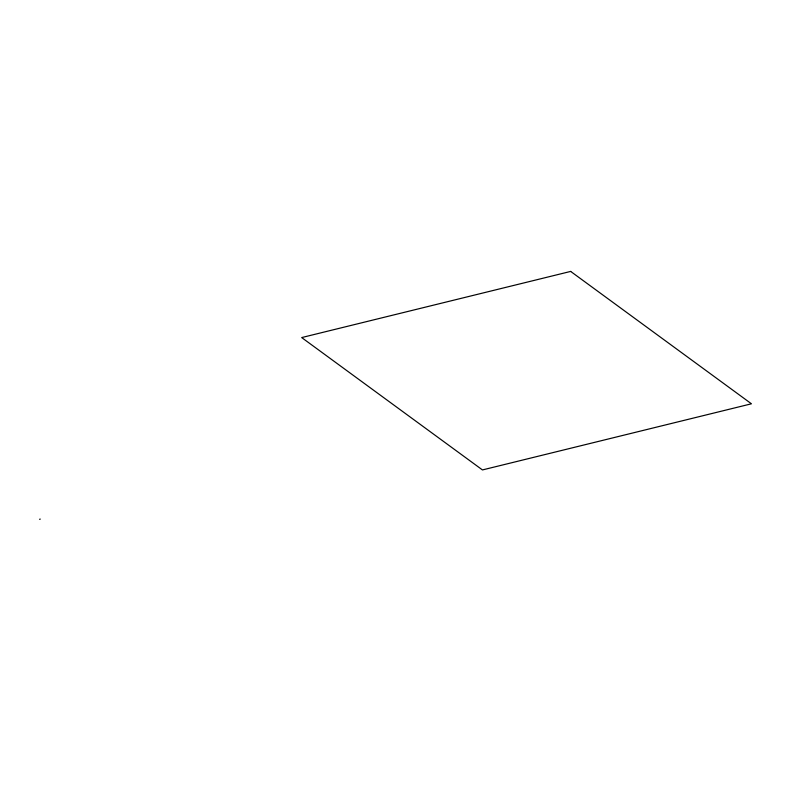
<?xml version="1.0" encoding="UTF-8"?>
<svg xmlns="http://www.w3.org/2000/svg" width="791" height="791" viewBox="0 0 791 791"><rect width="100%" height="100%" fill="white"/><g stroke="black" fill="none" stroke-linecap="round" stroke-linejoin="round"><path stroke-width="1.19" d="M39.55 519.272L40.292 519.094M570.667 271.422L301.678 337.569L482.451 469.933L751.45 403.796L570.667 271.422"/></g></svg>
